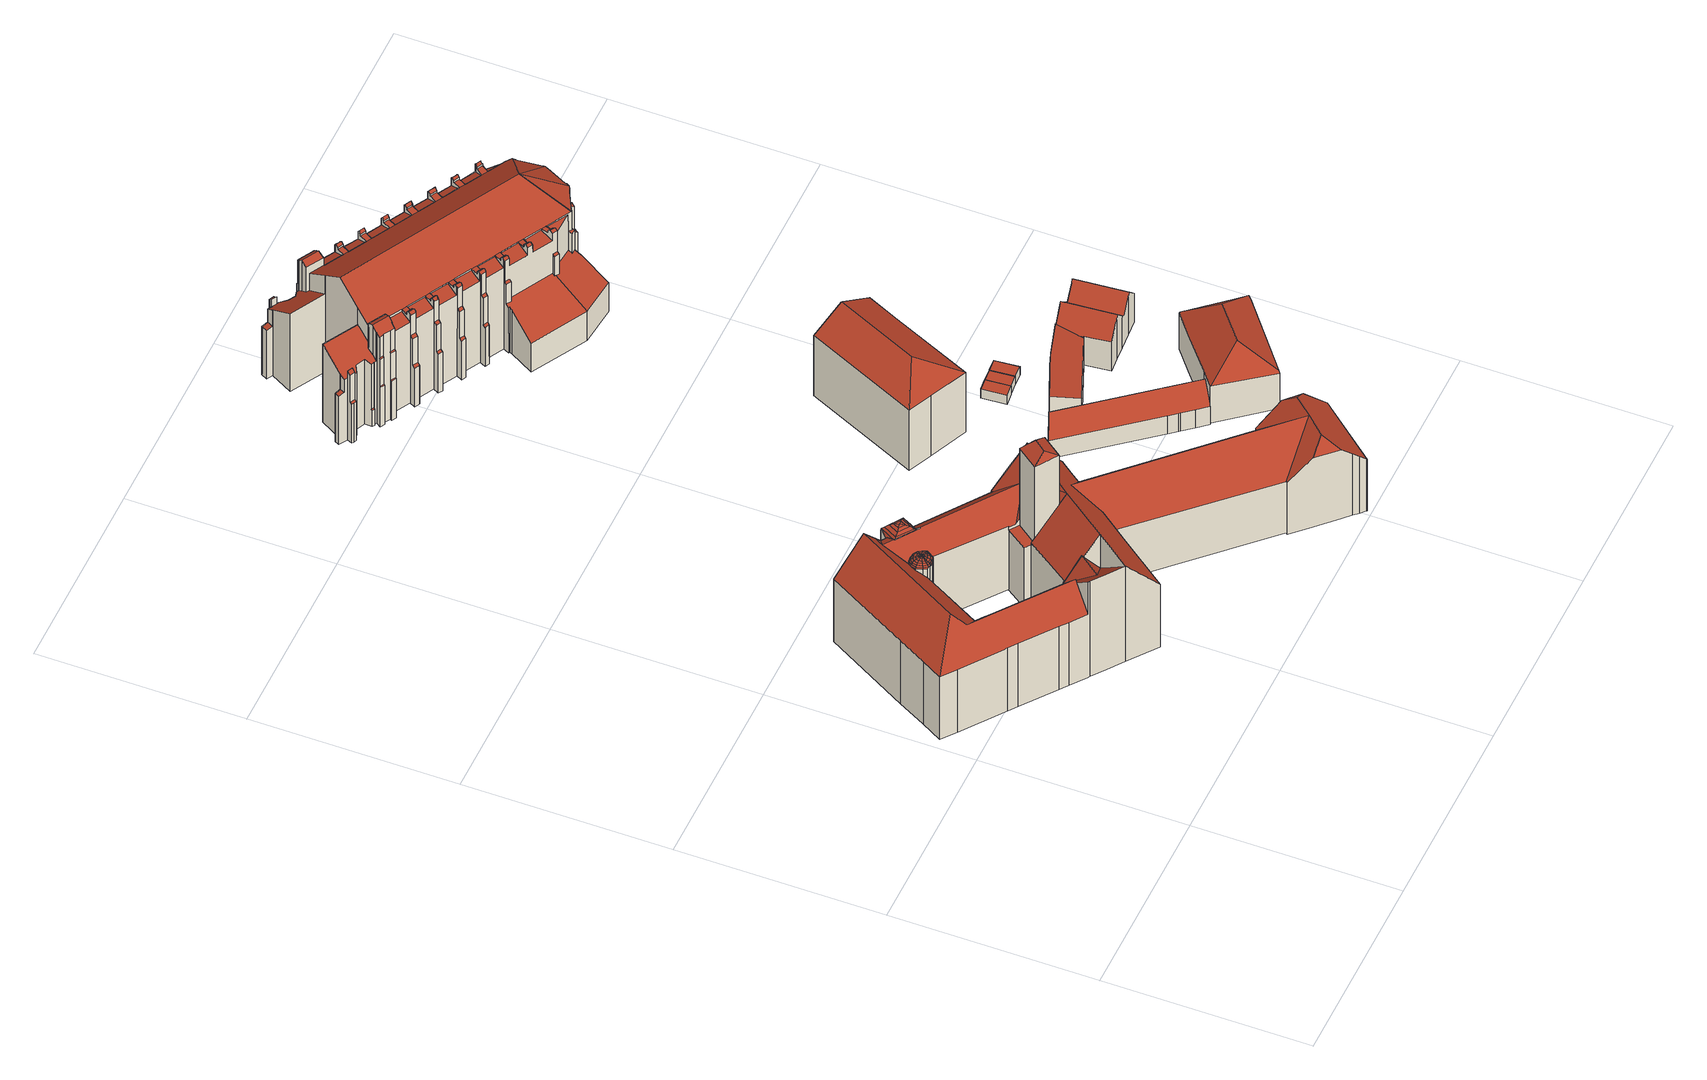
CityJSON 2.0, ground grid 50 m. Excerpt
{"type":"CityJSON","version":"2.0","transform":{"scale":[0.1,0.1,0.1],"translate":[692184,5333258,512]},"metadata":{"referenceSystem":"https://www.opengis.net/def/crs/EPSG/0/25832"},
"CityObjects":{
"building1":{"type":"Building","attributes":{"Gemeindeschluessel":"09162000","HoeheDach":"560.071","HoeheGrund":"514.750","Methode":"2000","NiedrigsteTraufeDesGebaeudes":"530.839","Geometrietyp2DReferenz":"3000","function":"31001_3017","roofType":"3100","measuredHeight":45.32,"storeysAboveGround":4},"geometry":[{"type":"MultiSurface","lod":"2","boundaries":[[[0,1,2,3]],[[4,5,6,7]],[[8,9,10]],[[11,12,13,14,15,16,17,18,19,20,21]],[[22,23,24,25,26,27]],[[28,29,22,30,31,32]],[[33,34,35,36]],[[37,38,39,40]],[[41,42,43,44]],[[45,46,47,1,0]],[[48,49,50,51,52,53,54]],[[22,55,56,57,23]],[[58,59,60,61]],[[62,63,64,65]],[[66,67,4]],[[68,69,70,71]],[[72,73,74,75]],[[76,77,78,79]],[[80,81,82,83,84,85,86,87,88]],[[89,90,91,92,93,94,47,46]],[[95,88,87,96,97,98]],[[99,100,101,67,66,42,41]],[[102,103,104,105]],[[106,107,108,109]],[[110,111,107,106]],[[112,113,9]],[[114,106,109,115]],[[116,117,118,119]],[[1,120,60,2]],[[121,122,79,78,123,28,32,124]],[[125,126,127,128]],[[129,130,131,132,133,134,135]],[[136,137,110,138]],[[139,140,130,129,141,142,143]],[[144,145,146,147,101,100]],[[148,149,150,151,152]],[[150,153,154,151]],[[155,156,157]],[[158,159,160,161]],[[34,155,35]],[[151,154,162,163]],[[164,165,166,167]],[[168,169,170]],[[44,43,171,172]],[[30,22,27,173,174]],[[175,53,52,176]],[[177,178,77,76]],[[179,180,126,125]],[[181,37,40,182]],[[183,184,185,186,187,188,189,190]],[[15,191,192,98,97,193,194,16]],[[123,78,77,178,195,196,197,55,22,29]],[[198,199,90,89,200,201]],[[202,203,31,30,174,180,179]],[[156,204,159,158]],[[13,12,205]],[[25,206,26]],[[36,35,207,208]],[[209,210,211,212]],[[101,147,146,213,214,215,70,6,5,4,67]],[[157,156,158,111]],[[216,217,33,153]],[[74,3,117,160]],[[213,146,218,219,220,214]],[[69,68,220,221,222,223,140,139,70]],[[224,225,226,168,170,227]],[[84,83,206,228]],[[153,33,36,154]],[[229,230,231,232,233,149,148,234]],[[235,236,237,238,239,94,93]],[[240,45,241,242]],[[243,54,53,175]],[[176,52,51,244]],[[221,245,246]],[[154,36,208,162]],[[107,161,116,108]],[[212,211,247,248]],[[249,250,251,252]],[[232,253,233]],[[254,11,21,255,256]],[[257,205,12,11,254]],[[258,63,62,259]],[[251,260,255,261]],[[262,263,264]],[[265,177,76,79,122,121,124,203,202,179,125,128,145,144,100,99,41,44,172,266,267,268,269,243,175,176,244,270,271,272,273,190,189,188,187,20,19,18,17,16,194,193,97,96,87,86,85,84,228,274,275,276,277,278,279],[235,93,92,91,90,199,198,280,281,282,283,284,285,226,225,224,286,231,230,229,234,287,288,289,290,291,209,212,248,292,293,143,142,141,294,295,236]],[[124,32,31,203]],[[3,2,118,117]],[[296,200,89,46,45,240]],[[297,298,72,299]],[[75,74,160,159]],[[300,263,262]],[[279,196,195,265]],[[301,302,113,112]],[[303,304,263,300]],[[244,51,50,270]],[[254,256,305,306]],[[307,308,37,181]],[[309,257,254,306,167]],[[310,311,257,309,167,166]],[[105,104,155]],[[216,312,102,217]],[[305,261,185,184,306]],[[313,7,6,247,211,210,314,315,316,317]],[[318,264,250,249]],[[319,204,155]],[[123,29,28]],[[259,62,65,320]],[[155,204,156]],[[208,207,136,138]],[[312,242,103,102]],[[284,283,282,281,321,322,323,324]],[[247,6,70,139,143,293,292,248]],[[133,132,325,326,327,134]],[[257,311,205]],[[308,152,38,37]],[[328,329,312,216]],[[298,241,73,72]],[[302,119,330,113]],[[155,137,136]],[[227,170,169,324,323,329,328]],[[137,157,111,110]],[[119,118,59,330]],[[299,72,75,319]],[[281,280,198,201,296,321]],[[172,171,331,266]],[[332,260,304,303]],[[111,158,161,107]],[[264,263,304,250]],[[141,129,135,294]],[[214,68,71,215]],[[214,220,68]],[[333,334,165,164,183,190,273,272,271,270,50]],[[258,259,320]],[[128,127,218,146,145]],[[166,165,334,8]],[[300,262,318]],[[329,240,242,312]],[[217,335,34,33]],[[21,20,187,186]],[[256,332,252,305]],[[24,23,57,276,275,274]],[[61,60,120,336]],[[173,180,174]],[[138,110,106,114]],[[109,108,302,301]],[[334,333,8]],[[163,162,114,115]],[[241,45,0,73]],[[337,338,191,15,14,13,205,311]],[[217,102,105,335]],[[339,330,59,58]],[[127,126,180,173,27,26,206,83,82,340,221,220,219,218]],[[38,163,115,39]],[[317,316,307,181,182,112,9,8,333,50,49,48]],[[231,286,224,227,253,232]],[[197,56,55]],[[328,216,153,150]],[[56,197,196,279,278,277,276,57]],[[332,303,249,252]],[[245,63,258,246]],[[182,40,112]],[[2,60,59,118]],[[71,70,215]],[[201,200,296]],[[64,63,245,341,325,65]],[[287,234,148,152,308,307,288]],[[269,342,54,243]],[[290,289,288,307,316,315]],[[130,140,223,131]],[[252,251,261,305]],[[242,241,298,103]],[[314,210,209,291,290,315]],[[250,304,260,251]],[[299,319,155]],[[39,301,112,40]],[[115,109,301,39]],[[221,246,222]],[[207,155,136]],[[135,134,327,237,236,295,294]],[[339,58,61,336,239,238,237,327,326,338,337,311,310,166,8,10]],[[103,298,297,104]],[[321,296,322]],[[233,253,227,328,150,149]],[[222,246,258,320,223]],[[303,300,318,249]],[[104,297,155]],[[152,151,163,38]],[[108,116,119,302]],[[256,255,260,332]],[[47,94,120,1]],[[131,223,320,65,325,132]],[[73,0,3,74]],[[261,255,21,186,185]],[[262,264,318]],[[325,341,245,221,340,82,81,80,88,95,98,192,191,338,326]],[[161,160,117,116]],[[268,267,266,331,343,344,342,269]],[[265,195,178,177]],[[342,344,343,331,171,43,42,66,4,7,313,317,48,54]],[[35,155,207]],[[162,208,138,114]],[[10,9,113,330,339]],[[226,285,284,324,169,168]],[[25,24,274,228,206]],[[336,120,94,239]],[[335,155,34]],[[155,157,137]],[[297,299,155]],[[323,322,296,240,329]],[[306,184,183,164,167]],[[319,75,159,204]],[[335,105,155]]],"semantics":{"surfaces":[{"type":"RoofSurface"},{"type":"WallSurface"},{"type":"GroundSurface"}],"values":[0,1,1,1,0,0,0,0,1,0,0,0,1,0,1,1,0,1,1,1,1,1,0,0,0,1,0,0,0,1,1,0,0,1,1,0,0,0,0,0,0,1,0,1,0,1,1,1,1,1,1,0,1,1,0,1,1,0,1,0,0,0,0,1,0,1,1,0,1,1,0,1,1,0,0,0,1,0,0,0,0,0,0,0,2,1,0,0,0,0,0,1,0,0,1,0,1,0,1,0,0,0,0,0,0,0,0,0,0,0,1,1,1,1,0,0,0,0,0,0,0,0,0,1,1,0,0,0,1,0,1,1,0,1,0,0,0,0,1,0,1,1,1,0,0,0,0,0,0,0,1,0,0,0,1,0,0,1,0,1,1,0,0,0,1,1,1,1,1,0,0,1,0,0,0,0,1,0,1,0,0,0,0,1,0,0,0,0,0,0,1,0,0,0,0,0,1,1,0,0,0,1,1,1,1,0,0,0,0,0,0,0]}}]},
"building2":{"type":"Building","attributes":{"Gemeindeschluessel":"09162000","HoeheDach":"524.846","HoeheGrund":"514.430","Methode":"2000","NiedrigsteTraufeDesGebaeudes":"520.074","Geometrietyp2DReferenz":"3000","function":"31001_3071","roofType":"3100","measuredHeight":10.42},"geometry":[{"type":"MultiSurface","lod":"2","boundaries":[[[345,346,347,348]],[[349,350,351,352]],[[353,354,355,356]],[[357,358,346,345]],[[359,360,361,362,363,364]],[[362,361,350,349]],[[365,366,359,364]],[[367,357,345,348,368,365,364,363,362,349,352,353,356,369,370]],[[366,371,347,346,358,372,360,359]],[[348,347,371,368]],[[357,367,370,373,372,358]],[[368,371,366,365]],[[369,374,373,370]],[[372,373,374,355,354,351,350,361,360]],[[356,355,374,369]],[[352,351,354,353]]],"semantics":{"surfaces":[{"type":"WallSurface"},{"type":"GroundSurface"},{"type":"RoofSurface"}],"values":[0,0,0,0,0,0,0,1,2,0,0,0,0,2,0,0]}}]},
"building3":{"type":"Building","attributes":{"Gemeindeschluessel":"09162000","HoeheDach":"535.840","HoeheGrund":"512.449","Methode":"1000","NiedrigsteTraufeDesGebaeudes":"531.175","Geometrietyp2DReferenz":"3000","function":"31001_9998","roofType":"3200","measuredHeight":23.39,"storeysAboveGround":4},"geometry":[{"type":"MultiSurface","lod":"2","boundaries":[[[375,376,377,378]],[[379,380,381,382]],[[383,384,380,379]],[[385,386,381,380,384]],[[386,387,388,389,382,381]],[[390,391,385,384]],[[392,390,384,383]],[[391,393,377,376,387,386,385]],[[394,391,390,392]],[[395,394,392,383,379,382,389,388,375,378]],[[388,387,376,375]],[[394,395,378,377,393,391]]],"semantics":{"surfaces":[{"type":"WallSurface"},{"type":"RoofSurface"},{"type":"GroundSurface"}],"values":[0,0,0,1,0,1,0,1,0,2,0,0]}}]},
"building4":{"type":"Building","attributes":{"Gemeindeschluessel":"09162000","HoeheDach":"516.557","HoeheGrund":"513.750","Methode":"1000","NiedrigsteTraufeDesGebaeudes":"516.557","Geometrietyp2DReferenz":"3000","function":"31001_2000","roofType":"1000","measuredHeight":2.81},"geometry":[{"type":"MultiSurface","lod":"2","boundaries":[[[396,397,398,399]],[[400,401,397,396]],[[402,403,401,400]],[[399,402,400,396]],[[399,398,403,402]],[[397,401,403,398]]],"semantics":{"surfaces":[{"type":"WallSurface"},{"type":"GroundSurface"},{"type":"RoofSurface"}],"values":[0,0,0,1,0,2]}}]},
"building5":{"type":"Building","attributes":{"name":"Mariahilf","Gemeindeschluessel":"09162000","HoeheDach":"548.150","HoeheGrund":"513.950","Methode":"1000","NiedrigsteTraufeDesGebaeudes":"518.988","Geometrietyp2DReferenz":"3000","function":"31001_3041","roofType":"3100","measuredHeight":34.2,"storeysAboveGround":2},"geometry":[{"type":"MultiSurface","lod":"2","boundaries":[[[404,405,406,407]],[[408,409,410,411,412,413,414]],[[415,416,417,418,419,420,421,422]],[[423,424,425,426]],[[427,428,429,430,431,432,433,434]],[[435,436,437,438]],[[439,440,441,442]],[[419,418,443,444]],[[445,446,447,448]],[[449,450,451,452]],[[453,454,455,456]],[[457,458,459,460,461,462,463,464]],[[465,466,467,468,469,470,471]],[[472,473,474,475,476,477,478]],[[479,480,481,482,483,484]],[[485,486,487,488]],[[489,490,491,492]],[[493,494,467,466]],[[495,496,497,498]],[[499,500,501,502,503,504,505,506]],[[507,508,476,475]],[[410,509,510,411]],[[511,512,431,430]],[[513,490,514,515,516,517,518,519,520,521,522,523,524,525,526,527,467,494,528,529,530,531,532,533]],[[534,535,536,537]],[[538,539,540,541,542,543]],[[544,545,546,547]],[[535,548,549,536]],[[546,545,550,551,552,553,554]],[[555,556,557,558]],[[559,560,561,562]],[[563,564,565,566,567]],[[568,569,459,458]],[[570,571,572,573]],[[574,575,481,480]],[[405,576,577,406]],[[578,579,580,581]],[[582,583,584,585]],[[586,587,588,589,590,591,471,470]],[[559,592,532,593,560]],[[594,580,579,595]],[[460,459,569,596]],[[597,598,599,600]],[[601,602,426,425,603,604,605]],[[604,603,606,607]],[[608,609,610,611]],[[540,612,613,614,615,616,541]],[[617,618,619,620]],[[621,622,591,590,595,579,578,623]],[[624,625,626,627]],[[548,535,534,628,629,554,630,631]],[[632,633,634,635,636,637,638]],[[477,476,508,639]],[[640,641,642,643]],[[644,527,526,645]],[[628,534,537,646]],[[647,648,649,650,651,652,653]],[[615,654,655,616]],[[656,614,613,657]],[[658,510,509,659]],[[660,661,662,663]],[[664,563,567,665]],[[666,667,668,669,670,452,451,671]],[[672,566,673,674,675]],[[676,677,678,679,680]],[[681,682,683,684]],[[685,686,670,669]],[[687,586,470,469]],[[688,689,690,691,646,537,536,549]],[[475,474,692,507]],[[499,506,693,694]],[[574,562,561,695,696,575]],[[697,698,699,700]],[[593,701,702,703,704,705,706,707,708,709,710,484,483,695,561,560]],[[495,711,712,713,714,571,570,496]],[[715,693,506,505]],[[716,717,433,432]],[[718,719,522,720,721,722,723]],[[724,725,726,727,728,729]],[[555,730,731,732,733,734,556]],[[735,736,737,738,739,740]],[[741,729,728,742,743,744,745]],[[746,747,748,749]],[[750,751,752,753]],[[744,529,528,745]],[[754,755,520,756,757,758,759]],[[760,761,422,421]],[[585,584,657,762]],[[763,764,765,766,767,768]],[[769,770,771,772,773,774,753,752]],[[775,642,641,776]],[[637,636,552,551]],[[777,778,779,780]],[[781,762,657,613,612]],[[782,707,706,783]],[[442,784,785,786,787,788,789,790,699,791,439]],[[792,793,794,795,564,563,664,796]],[[797,662,446,445]],[[798,799,800,801]],[[802,803,434,804,805,806,807]],[[631,630,689,688]],[[808,809,671,451,450,810,811]],[[797,812,813,663,662]],[[709,676,680,710]],[[814,691,690,634,633,815,816,817]],[[783,706,705,818]],[[819,820,821,624,627,822,823]],[[776,824,825,775]],[[826,827,799,798]],[[828,829,830,831,832,833]],[[834,414,413,835,836,611,610,837]],[[711,838,822,653,652,839,712]],[[840,841,842,643,642,775,825]],[[843,640,643,842,844]],[[845,846,847,848,849,517]],[[850,514,490,489]],[[799,827,851,543,542,655,513]],[[840,852,853,841]],[[674,854,855,607,606,424,423,856,857,858,675]],[[859,789,788,860]],[[861,862,863,864]],[[865,427,434,803,866,821,820]],[[867,868,869,870]],[[871,872,873,874,875,876,521]],[[877,749,748,878,879,880,881,882]],[[792,796,883,884]],[[598,885,886,599]],[[596,887,461,460]],[[849,848,888,889]],[[732,731,890,891]],[[892,893,862,861,894,895,896,897]],[[513,898,899]],[[848,847,900,901,902,888]],[[903,904,905,906]],[[815,907,908,909,910,911,816]],[[912,913,914,915,916,917]],[[918,919,920,921]],[[581,922,623,578]],[[489,492,905,904,850]],[[802,807,923,924]],[[647,653,822,627,626,925,926]],[[927,928,929,930]],[[931,684,683,932,933]],[[934,927,930,935]],[[802,924,866,803]],[[769,752,751,936]],[[937,882,881,938,939,940]],[[767,766,932,683]],[[500,892,897,941,942,943,944,501]],[[527,945,468,467]],[[946,947,702,701,531,530]],[[519,948,756,520]],[[523,949,950,524]],[[784,868,867,785]],[[753,774,951,750]],[[674,673,854]],[[952,953,954,713,712,839,955,956,957,738,737,958]],[[959,942,941,960,961,948,519]],[[898,513,533,962,915,914,963,926,923,807,908,638,550,964,965,825,824,692,474,605,855]],[[456,679,678,453]],[[669,668,966,685]],[[967,968,969,970]],[[912,957,956,913]],[[971,814,817,717,716,512,511,972]],[[840,825,965,852]],[[878,748,747,973]],[[974,863,862,893]],[[741,745,528,975,976,811]],[[977,957,912,917]],[[512,716,432,431]],[[597,735,740,978,885,598]],[[871,521,520,755]],[[607,855,605,604]],[[858,791,699,698,883,796,664,665,672,675]],[[845,517,516,979]],[[503,502,980,981]],[[971,972,429,428]],[[665,567,566,672]],[[650,956,955,651]],[[743,530,529,744]],[[925,626,625,982]],[[983,727,726,890,731,984,772,771,985,986]],[[987,988,436,435]],[[989,990,900,847,846,979,516,515]],[[505,504,991,715]],[[992,993,994,995,996,997,525]],[[601,605,474,473]],[[998,999,454,453,678,677]],[[1000,1001,794,793]],[[538,543,851,1002]],[[1003,865,820,819,968,967,618,617]],[[659,965,964,658]],[[601,473,472,602]],[[1004,1005,787,786,870,869,844,842]],[[415,422,761,1006]],[[644,1007,587,586,687,945,527]],[[864,1008,894,861]],[[899,795,794,1001,800,799,513]],[[622,666,671,809,1009,465,471,591]],[[1010,455,454,999]],[[773,772,984,1011]],[[909,908,807,806]],[[928,1012,1013,929]],[[1014,408,414,834]],[[616,655,542,541]],[[995,994,1015,443,418,417,1016,1017]],[[1000,1018,1019,1020,1021,801,800,1001]],[[1022,1023,896,895]],[[1024,438,437,407,406,577,1025]],[[829,1002,851,827,826,830]],[[1026,1027,882,937,1028,949,523]],[[906,487,486,903]],[[571,714,1029,572]],[[741,811,810,729]],[[997,996,1030,1031]],[[465,1009,493,466]],[[517,849,889,518]],[[1032,954,953,1033]],[[1034,1006,761,760,1035,444,443,1015]],[[777,488,487,906,905,492,491,778]],[[1036,993,992,1037]],[[649,914,913,956,650]],[[1021,831,830,826,798,801]],[[436,988,404,407,437]],[[982,923,926,925]],[[911,910,805,804]],[[884,883,698,697]],[[1038,1039,976,975]],[[1040,609,608,1041,1042,409,408,1014]],[[828,833,1019,1018]],[[1043,457,464,873,872,754,759,1044]],[[1003,617,620,1045]],[[618,967,970,619]],[[568,1046,1047,1048,1049,887,596,569]],[[544,964,550,545]],[[853,852,965,659,509,410,409]],[[1040,1014,834,837]],[[725,558,557,1050,1051,891,890,726]],[[1019,833,832,1020]],[[968,819,823,969]],[[700,699,790,1052]],[[648,963,914,649]],[[945,687,469,468]],[[1052,790,789,859]],[[948,961,757,756]],[[595,590,589,594]],[[630,554,553,635,634,690,689]],[[901,980,502,501,944,902]],[[493,1009,809,808,1039,1038,494]],[[609,1040,837,610]],[[696,482,481,575]],[[1053,1033,953,952,1012,928,927,934]],[[916,915,962,447]],[[1049,1048,463,462]],[[553,552,636,635]],[[838,1045,620,619,970,969,823,822]],[[544,547,412,411,510,658,964]],[[1054,1024,1025,661,660,1055]],[[973,1056,879,878]],[[421,420,1035,760]],[[960,941,897,896,1023,1044,759,758]],[[736,1057,935,930,929,1013,958,737]],[[1054,1055,813,812]],[[703,986,985,704]],[[525,997,1031,526]],[[781,539,538,1002,829,828,1018,1000,793,792,884,697,700,1052,859,860,1005,1004,1042,1041,836,835,629,628,646,691,814,971,428,427,865,1003,1045,838,711,495,498,1032,1033,1053,1057,736,735,597,600,1058,764,763,681,684,931,987,435,438,1024,1054,812,797,445,448,592,559,562,574,480,479,1010,999,998,1059,782,783,818,770,769,936,1060,730,555,558,725,724,1061,667,666,622,621,1062,1063,416,415,1006,1034,1064,746,749,877,1046,568,458,457,1043,974,893,892,500,499,694,990,989,485,488,777,780,1065,582,585,762]],[[832,831,1021,1020]],[[496,570,573,497]],[[714,713,954,1029]],[[593,532,531,701]],[[1066,1007,644,645]],[[442,441,856,423,426,602,472,478,1067,921,920,843,844,869,868,784]],[[742,983,946,530,743]],[[1041,608,611,836]],[[1058,600,599,886,1068,1069]],[[485,989,515,514,850,904,903,486]],[[860,788,787,1005]],[[478,477,639,1067]],[[1028,937,940,1070]],[[974,1043,1044,1023,1022,1008,864,863]],[[1036,1037,524,950,1070,940,939]],[[1059,998,677,676,709,708]],[[1011,951,774,773]],[[885,978,1068,886]],[[1050,557,556,734]],[[806,805,910,909]],[[875,874,722,721]],[[987,931,933,576,405,404,988]],[[452,670,686,449]],[[651,955,839,652]],[[959,519,518,1071]],[[891,1051,733,732]],[[632,907,815,633]],[[655,654,779,778,491,490,513]],[[1025,933,932,766,765,1069,1068,978,740,739,977,917,916,447,446,662,661]],[[785,867,870,786]],[[1065,780,779,654,615,614,656,1072]],[[981,991,504,503]],[[1064,1034,1015,994,993,1036,939]],[[1012,952,958,1013]],[[1066,645,526,1031,1030,1017,1016]],[[876,875,721,720]],[[696,695,483,482]],[[768,767,683,682]],[[918,692,824,919]],[[992,525,524,1037]],[[694,693,715,991,981,980,901,900,990]],[[1026,523,522,719]],[[734,733,1051,1050]],[[606,603,425,424]],[[770,818,705,704,985,771]],[[874,873,464,463,1048,1047,723,722]],[[584,583,1072,656,657]],[[746,1064,939,938,1073,1056,973,747]],[[1065,1072,583,582]],[[895,894,1008,1022]],[[548,631,688,549]],[[918,921,1067,639,508,507,692]],[[494,1038,975,528]],[[1073,938,881,880]],[[996,995,1017,1030]],[[1053,934,935,1057]],[[632,638,908,907]],[[920,919,824,776,641,640,843]],[[781,612,540,539]],[[702,947,986,703]],[[943,942,959,1071]],[[880,879,1056,1073]],[[943,1071,518,889,888,902,944]],[[845,979,846]],[[521,876,720,522]],[[1060,1011,984,731,730]],[[857,440,439,791,858]],[[1025,577,576,933]],[[592,448,447,962,533,532]],[[1061,966,668,667]],[[946,983,986,947]],[[629,835,413,412,547,546,554]],[[1010,479,484,710,680,679,456,455]],[[416,1063,588,587,1007,1066,1016,417]],[[717,817,816,911,804,434,433]],[[564,795,899,565]],[[1039,808,811,976]],[[898,855,854,673,566,565,899]],[[866,924,923,982,625,624,821]],[[462,461,887,1049]],[[1032,498,497,573,572,1029,954]],[[647,926,963,648]],[[1063,1062,922,581,580,594,589,588]],[[1058,1069,765,764]],[[754,872,871,755]],[[1059,708,707,782]],[[857,856,441,440]],[[728,727,983,742]],[[972,511,430,429]],[[551,550,638,637]],[[739,738,957,977]],[[718,1027,1026,719]],[[763,768,682,681]],[[1061,724,729,810,450,449,686,685,966]],[[660,663,813,1055]],[[1042,1004,842,841,853,409]],[[444,1035,420,419]],[[949,1028,1070,950]],[[961,960,758,757]],[[1046,877,882,1027,718,723,1047]],[[621,623,922,1062]],[[1060,936,751,750,951,1011]]],"semantics":{"surfaces":[{"type":"WallSurface"},{"type":"RoofSurface"},{"type":"GroundSurface"}],"values":[0,1,0,1,0,0,0,0,0,0,1,0,0,0,0,0,0,0,0,0,0,1,0,1,1,0,1,0,0,0,0,1,0,0,0,1,0,0,1,0,1,1,0,0,0,1,1,1,0,1,0,0,1,1,0,0,1,0,0,0,0,0,0,0,1,0,0,1,0,1,0,0,0,1,0,1,0,0,0,0,0,1,0,1,0,0,1,0,0,0,0,0,0,0,0,1,0,0,0,0,0,1,0,0,0,0,1,1,0,0,0,0,0,1,0,0,1,1,0,0,1,0,1,0,0,0,1,0,0,0,0,0,1,0,0,0,1,1,1,0,0,0,0,1,1,0,1,0,0,1,0,1,1,0,0,1,1,0,1,0,1,1,1,0,0,1,0,0,0,1,0,0,1,1,0,0,0,0,0,0,0,1,0,0,0,0,0,0,0,0,0,1,1,0,0,0,0,1,0,0,0,1,1,0,0,1,0,0,0,0,0,1,1,0,0,1,1,0,0,0,1,0,1,1,1,1,0,0,0,0,0,0,0,0,0,0,1,0,1,0,0,0,0,0,0,0,1,1,0,0,1,0,0,0,1,0,0,0,0,0,1,0,0,0,1,2,0,1,0,0,1,0,0,0,0,0,0,1,1,0,0,0,1,0,1,0,1,0,1,0,0,1,1,1,1,0,0,1,0,0,0,0,0,1,0,0,0,0,0,1,0,1,1,0,0,1,1,0,1,0,1,0,0,0,0,0,1,1,0,1,1,0,0,0,0,0,1,0,0,0,1,0,1,0,0,1,0,0,0,0,1,0,1,0,1,1,0,1,0,0,1,0,1,0,1,0,0,0]}}]},
"building6":{"type":"Building","attributes":{"Gemeindeschluessel":"09162000","HoeheDach":"516.550","HoeheGrund":"513.980","Methode":"1000","NiedrigsteTraufeDesGebaeudes":"516.550","Geometrietyp2DReferenz":"3000","function":"31001_2000","roofType":"1000","measuredHeight":2.57},"geometry":[{"type":"MultiSurface","lod":"2","boundaries":[[[1074,1075,1076,1077]],[[1078,1079,1080,1081]],[[1079,1076,1075,1080]],[[1081,1080,1075,1074]],[[1077,1076,1079,1078]],[[1081,1074,1077,1078]]],"semantics":{"surfaces":[{"type":"WallSurface"},{"type":"RoofSurface"},{"type":"GroundSurface"}],"values":[0,0,1,0,0,2]}}]},
"building7":{"type":"Building","attributes":{"Gemeindeschluessel":"09162000","HoeheDach":"516.564","HoeheGrund":"513.940","Methode":"1000","NiedrigsteTraufeDesGebaeudes":"516.564","Geometrietyp2DReferenz":"3000","function":"31001_2000","roofType":"1000","measuredHeight":2.62},"geometry":[{"type":"MultiSurface","lod":"2","boundaries":[[[1082,1083,1084,1085]],[[1086,1087,1083,1082]],[[1082,1085,1088,1086]],[[1085,1084,1089,1088]],[[1087,1089,1084,1083]],[[1088,1089,1087,1086]]],"semantics":{"surfaces":[{"type":"WallSurface"},{"type":"GroundSurface"},{"type":"RoofSurface"}],"values":[0,0,1,0,2,0]}}]},
"building8":{"type":"Building","attributes":{"Gemeindeschluessel":"09162000","HoeheDach":"527.450","HoeheGrund":"514.100","Methode":"2000","NiedrigsteTraufeDesGebaeudes":"522.539","Geometrietyp2DReferenz":"3000","function":"31001_3071","roofType":"2100","measuredHeight":13.35,"storeysAboveGround":2},"geometry":[{"type":"MultiSurface","lod":"2","boundaries":[[[1090,1091,1092,1093,1094,1095,1096,1097,1098,1099]],[[1100,1101,1102,1103,1104,1105,1090,1106]],[[1107,1108,1109,1110,1111,1112]],[[1113,1114,1092,1091,1105,1104]],[[1105,1091,1090]],[[1115,1093,1092,1114]],[[1116,1117,1118,1119]],[[1095,1120,1107,1112,1121,1096]],[[1122,1123,1108,1107,1120]],[[1119,1118,1124,1125]],[[1126,1103,1102,1127]],[[1117,1128,1110,1109,1124,1118]],[[1117,1116,1129,1128]],[[1100,1130,1131,1101]],[[1129,1132,1111,1110,1128]],[[1103,1126,1113,1104]],[[1132,1133,1121,1112,1111]],[[1133,1134,1097,1096,1121]],[[1123,1122,1135,1115,1114,1113,1126,1127,1131,1130,1136,1134,1133,1132,1129,1116,1119,1125]],[[1136,1130,1100,1106,1099,1098]],[[1135,1094,1093,1115]],[[1099,1106,1090]],[[1136,1098,1097,1134]],[[1127,1102,1101,1131]],[[1123,1125,1124,1109,1108]],[[1135,1122,1120,1095,1094]]],"semantics":{"surfaces":[{"type":"RoofSurface"},{"type":"WallSurface"},{"type":"GroundSurface"}],"values":[0,0,0,1,1,1,1,0,1,1,1,0,1,1,1,1,1,1,2,1,1,1,1,1,1,1]}}]},
"building9":{"type":"Building","attributes":{"name":"Polizeiinspektion 21 München - Au","Gemeindeschluessel":"09162000","HoeheDach":"532.420","HoeheGrund":"514.930","Methode":"2000","NiedrigsteTraufeDesGebaeudes":"526.011","Geometrietyp2DReferenz":"3000","function":"31001_3071","roofType":"3200","measuredHeight":17.49,"storeysAboveGround":3},"geometry":[{"type":"MultiSurface","lod":"2","boundaries":[[[1137,1138,1139,1140,1141,1142]],[[1143,1144,1145,1146]],[[1147,1148,1149,1150,1151,1152,1140,1139]],[[1153,1154,1155,1156,1157,1158]],[[1158,1157,1159,1148,1147,1139,1138,1137,1160]],[[1161,1162,1163,1146,1145,1156,1155,1154]],[[1156,1145,1144,1164,1159,1157]],[[1159,1164,1149,1148]],[[1165,1160,1137,1142]],[[1166,1167,1161,1154,1153,1158,1160,1165]],[[1146,1163,1162,1161,1167,1166,1165,1142,1141,1140,1152,1151,1150,1143]],[[1164,1144,1143,1150,1149]]],"semantics":{"surfaces":[{"type":"WallSurface"},{"type":"RoofSurface"},{"type":"GroundSurface"}],"values":[0,0,0,1,1,0,1,1,0,0,2,0]}}]}
},
"vertices":[
[305,756,261],[307,756,257],[301,767,257],[299,765,261],[329,404,281],[333,408,276],[365,452,224],[333,408,287],[272,836,279],[268,772,249],[268,772,224],[376,827,258],[377,826,249],[377,826,227],[551,697,231],[552,696,231],[552,696,28],[551,697,28],[377,826,28],[376,827,28],[375,828,28],[375,828,263],[988,138,275],[980,258,189],[979,257,190],[676,564,189],[657,538,224],[598,531,275],[902,92,244],[947,92,275],[862,139,188],[863,138,190],[860,135,189],[279,736,266],[281,742,268],[280,742,268],[276,737,266],[261,737,253],[262,737,257],[258,751,257],[257,752,253],[262,395,28],[262,395,225],[244,409,226],[244,409,28],[308,746,261],[310,746,258],[310,749,257],[108,608,315],[219,807,315],[256,873,315],[185,913,225],[71,708,225],[34,640,225],[6,589,225],[1028,182,275],[1028,219,251],[983,261,189],[294,772,240],[294,772,253],[302,767,253],[302,767,240],[512,578,481],[547,572,458],[528,586,459],[496,609,458],[301,366,226],[301,366,327],[406,421,281],[403,424,276],[366,452,224],[403,424,287],[296,753,266],[301,754,264],[297,762,264],[293,758,266],[978,16,28],[978,16,206],[967,27,221],[967,27,28],[629,648,328],[629,647,328],[629,647,329],[699,595,224],[699,595,28],[629,647,28],[629,648,28],[628,648,28],[628,648,327],[309,744,257],[309,744,28],[310,746,28],[310,749,28],[310,750,28],[310,750,253],[594,674,279],[594,674,28],[557,701,28],[557,701,227],[301,366,28],[304,363,28],[304,363,327],[292,738,266],[295,742,266],[290,745,268],[288,743,268],[267,760,264],[273,765,264],[270,769,261],[263,762,261],[272,756,266],[276,760,266],[260,764,252],[268,772,253],[265,751,264],[261,751,261],[280,771,261],[293,769,261],[294,772,257],[280,774,257],[308,757,253],[902,92,28],[949,45,28],[949,45,244],[860,135,28],[538,382,28],[538,382,225],[445,257,224],[445,257,28],[451,563,216],[450,562,216],[457,557,216],[496,609,216],[488,614,216],[474,625,216],[438,574,216],[277,749,268],[278,752,268],[271,750,266],[371,453,228],[450,562,225],[451,563,28],[450,562,28],[371,453,28],[338,338,28],[375,310,28],[375,310,327],[338,338,327],[273,724,257],[274,724,257],[275,726,261],[270,729,261],[269,726,257],[277,730,264],[273,732,264],[284,748,269],[283,755,268],[280,755,268],[282,761,266],[289,760,266],[291,765,264],[281,767,264],[268,740,264],[264,738,261],[310,841,249],[310,841,263],[297,818,279],[297,818,249],[292,725,256],[294,726,257],[290,725,257],[163,471,226],[163,471,28],[596,457,224],[576,431,191],[34,640,28],[71,708,28],[990,5,28],[990,5,191],[576,431,28],[576,431,224],[261,737,237],[257,752,248],[311,841,253],[313,845,258],[326,862,266],[327,863,259],[327,863,28],[326,862,28],[313,845,28],[311,841,28],[555,699,226],[556,701,227],[556,701,28],[555,699,28],[991,3,189],[1106,145,197],[1065,184,250],[306,738,28],[308,741,28],[308,741,257],[306,738,255],[862,139,28],[863,138,28],[287,755,268],[366,807,249],[676,564,224],[278,745,268],[272,742,266],[202,572,28],[202,572,227],[223,556,227],[223,556,28],[413,360,267],[440,396,224],[363,371,287],[286,730,264],[285,735,266],[375,310,329],[413,360,329],[440,396,329],[525,509,329],[508,521,305],[457,557,235],[286,724,28],[290,725,28],[292,725,28],[286,724,257],[676,564,28],[274,724,28],[276,724,28],[280,723,28],[280,723,255],[276,724,257],[273,724,28],[313,748,28],[475,626,28],[475,626,226],[313,748,231],[310,750,231],[303,737,261],[304,747,264],[299,739,264],[6,589,28],[185,913,28],[547,572,306],[508,521,306],[363,451,226],[363,451,28],[318,821,280],[331,845,280],[328,854,274],[309,820,274],[284,724,257],[351,781,258],[373,828,267],[350,785,267],[351,780,249],[508,521,459],[489,548,481],[367,827,274],[326,861,267],[338,823,285],[348,825,284],[334,835,284],[991,3,28],[141,487,28],[138,489,28],[136,490,28],[40,562,28],[256,873,28],[284,857,28],[295,850,28],[310,841,28],[979,257,28],[980,258,28],[983,261,28],[1028,219,28],[1065,184,28],[1106,145,28],[305,736,28],[303,733,28],[302,732,28],[298,729,28],[298,728,28],[294,726,28],[284,724,28],[269,726,28],[267,727,28],[188,584,28],[187,583,28],[189,582,28],[365,452,28],[366,452,28],[438,574,28],[474,625,28],[305,736,257],[291,748,268],[298,747,266],[290,751,268],[341,812,284],[261,764,257],[268,772,257],[345,801,280],[358,826,280],[303,819,267],[299,818,258],[267,727,225],[267,727,253],[336,790,249],[336,790,279],[351,780,279],[295,734,264],[164,536,287],[189,582,227],[187,583,227],[188,584,225],[117,572,287],[327,822,284],[289,753,268],[457,557,459],[303,733,256],[302,732,257],[298,729,258],[298,728,258],[496,609,235],[488,614,224],[474,625,224],[286,726,261],[297,730,261],[280,775,253],[141,487,226],[347,792,274],[284,857,279],[295,850,264],[285,742,268],[308,757,235],[521,658,279],[561,629,279],[280,775,233],[564,560,329],[528,586,279],[40,562,224],[138,489,226],[136,490,225],
[1077,442,24],[1077,442,81],[1056,468,81],[1056,468,24],[991,672,24],[991,672,82],[1097,542,82],[1097,542,24],[1076,524,24],[1076,524,115],[1096,498,115],[1096,498,24],[1099,416,24],[1099,416,81],[869,699,81],[907,714,128],[946,729,81],[946,729,24],[907,714,24],[869,699,24],[1037,491,24],[1037,491,81],[1129,441,24],[1054,471,24],[1117,473,24],[1137,448,24],[1054,471,81],[1129,441,128],[1137,448,116],[1117,473,115],
[1006,1183,4],[1006,1183,197],[1014,1179,192],[1014,1179,4],[863,1247,4],[863,1247,192],[938,1214,238],[938,1214,4],[738,970,4],[738,970,192],[848,1012,238],[939,1213,238],[942,1212,236],[942,1212,4],[939,1213,4],[796,944,192],[890,902,192],[796,944,4],[978,1099,192],[890,902,4],[978,1099,4],
[989,846,18],[989,846,46],[984,906,46],[984,906,18],[1019,849,18],[1019,849,46],[1014,909,18],[1014,909,46],
[343,2103,146],[343,2103,230],[332,2109,230],[332,2109,146],[670,1934,297],[672,1935,299],[674,1939,302],[661,1946,302],[659,1943,299],[659,1942,299],[658,1940,297],[740,2217,20],[732,2204,20],[732,2204,296],[732,2205,294],[732,2205,233],[736,2211,228],[736,2211,146],[740,2217,141],[843,1839,297],[845,1845,302],[834,1852,302],[832,1845,297],[547,2004,20],[540,1990,20],[540,1990,142],[543,1995,146],[543,1995,228],[546,2002,233],[546,2002,297],[547,2004,299],[334,2102,20],[334,2102,142],[330,2105,142],[330,2105,20],[830,1840,168],[830,1840,228],[832,1845,233],[832,1845,172],[744,2199,294],[744,2199,233],[364,2187,20],[364,2187,265],[448,2140,264],[448,2140,20],[619,2267,233],[619,2267,294],[632,2260,294],[632,2260,233],[483,2352,146],[485,2356,142],[475,2362,142],[472,2358,146],[857,2134,20],[865,2148,20],[865,2148,141],[862,2143,146],[862,2143,228],[858,2136,233],[858,2136,294],[857,2134,297],[674,2235,274],[660,2210,285],[660,2210,289],[670,2228,289],[670,2228,294],[672,2232,301],[674,2235,296],[783,1872,274],[799,1900,285],[799,1900,289],[789,1883,289],[789,1883,297],[786,1878,302],[783,1872,297],[467,2349,20],[443,2363,20],[443,2363,170],[456,2355,175],[456,2355,216],[467,2349,216],[1023,2025,20],[1023,2025,141],[1028,2012,141],[1028,2012,20],[1008,2015,232],[1008,2015,291],[1009,2007,291],[1009,2007,233],[618,2233,285],[618,2233,289],[437,2046,20],[437,2046,143],[426,2052,143],[426,2052,20],[969,2092,20],[957,2078,20],[957,2078,299],[959,2081,294],[959,2081,233],[964,2086,228],[964,2086,146],[969,2092,141],[778,1890,289],[778,1890,297],[677,1945,297],[664,1952,297],[553,1990,146],[553,1990,228],[911,1957,361],[1005,2019,290],[1004,2018,291],[999,2025,289],[954,2049,289],[940,2057,289],[899,2079,289],[886,2087,289],[845,2109,289],[829,2118,289],[786,2141,289],[772,2149,289],[730,2172,289],[717,2179,289],[673,2203,289],[605,2241,289],[561,2265,289],[563,2269,285],[529,2288,285],[503,2240,324],[478,2194,361],[606,1954,142],[609,1959,146],[599,1965,146],[596,1959,141],[1009,1925,20],[1013,1929,20],[1013,1929,232],[1010,1926,233],[1010,1926,288],[1009,1925,288],[673,1969,285],[630,1993,285],[615,1967,274],[659,1943,274],[609,1959,228],[599,1965,228],[630,1993,289],[621,1976,289],[621,1976,297],[617,1970,302],[615,1967,299],[569,2310,20],[569,2310,143],[581,2303,143],[581,2303,20],[420,2287,20],[420,2287,264],[449,2340,226],[449,2340,20],[919,1830,228],[919,1838,232],[915,1836,231],[907,1841,233],[907,1831,228],[851,2156,20],[851,2156,141],[438,2047,145],[438,2047,229],[427,2054,229],[427,2054,145],[435,2348,20],[435,2348,170],[348,2111,236],[336,2117,236],[679,2242,146],[679,2242,228],[691,2236,228],[691,2236,146],[1032,1928,20],[1032,1928,141],[1028,1930,144],[1028,1930,20],[685,2225,301],[687,2228,296],[686,2228,296],[687,2230,294],[676,2236,294],[675,2235,296],[503,2240,20],[503,2240,265],[687,2230,233],[676,2236,233],[848,2150,146],[398,2080,20],[398,2080,70],[393,2083,70],[393,2083,20],[842,1876,285],[832,1845,274],[836,1858,297],[836,1858,289],[842,1876,289],[847,1852,297],[847,1852,289],[663,1923,142],[666,1928,146],[655,1934,146],[652,1928,141],[1018,1931,230],[1022,1931,228],[1026,1942,228],[1017,1945,233],[1017,1941,232],[494,2015,142],[497,2020,146],[486,2027,146],[483,2021,141],[683,2248,20],[675,2235,20],[683,2248,141],[505,2032,302],[508,2038,297],[495,2045,297],[492,2039,302],[606,1954,20],[615,1967,20],[613,1965,297],[613,1965,233],[617,2000,285],[602,1973,274],[602,1973,299],[605,1977,302],[608,1983,297],[608,1983,289],[617,2000,289],[775,1884,302],[730,1908,302],[733,1914,297],[721,1921,297],[718,1915,302],[673,2203,285],[717,2179,285],[596,1959,20],[504,2061,283],[461,2085,283],[459,2081,281],[452,2070,276],[451,2068,275],[446,2059,272],[490,2035,272],[1017,1945,288],[1017,1941,288],[1026,1942,146],[1022,1931,146],[664,1952,289],[677,1945,289],[328,2122,175],[328,2122,214],[334,2133,223],[334,2133,175],[919,1830,168],[907,1831,167],[632,2259,20],[639,2272,20],[639,2272,141],[636,2266,146],[636,2266,228],[632,2259,295],[907,1841,174],[907,1841,285],[845,1846,274],[845,1846,174],[479,2344,236],[478,2345,236],[483,2352,230],[472,2358,230],[468,2350,236],[350,2106,20],[350,2106,70],[351,2109,73],[351,2109,20],[623,2273,146],[623,2273,228],[683,2221,294],[602,1971,233],[602,1971,297],[603,1973,299],[603,1973,20],[787,1907,289],[978,2084,143],[978,2084,20],[448,2340,226],[448,2340,175],[907,1746,20],[907,1746,110],[810,1755,110],[810,1755,20],[529,2288,231],[522,2292,231],[531,2307,220],[535,2315,214],[528,2318,214],[507,2311,225],[491,2321,224],[485,2341,215],[479,2344,215],[468,2350,215],[445,2060,20],[445,2060,306],[439,2050,297],[439,2050,232],[975,2080,146],[556,1996,233],[556,1996,297],[843,2143,274],[829,2118,285],[839,2135,289],[839,2135,294],[841,2140,301],[843,2143,296],[619,2266,20],[574,2291,20],[574,2291,310],[575,2291,310],[575,2291,274],[619,2266,274],[566,2304,20],[566,2304,305],[566,2304,232],[568,2307,229],[568,2307,145],[400,2083,20],[407,2078,20],[407,2078,305],[406,2079,305],[406,2079,214],[400,2083,214],[617,2263,275],[571,2284,276],[563,2269,283],[561,2265,285],[605,2241,285],[793,2187,20],[793,2187,142],[807,2180,142],[807,2180,20],[552,2316,145],[553,2319,142],[542,2326,142],[540,2322,145],[899,2111,274],[886,2087,285],[895,2104,289],[895,2104,294],[898,2109,301],[899,2111,297],[747,2205,146],[751,2211,141],[1022,1931,20],[355,2103,20],[370,2112,20],[370,2112,222],[358,2105,214],[358,2105,73],[355,2103,70],[542,2326,20],[536,2315,20],[536,2315,309],[538,2319,305],[538,2319,232],[540,2322,229],[721,1921,289],[733,1914,289],[1008,2006,20],[1008,2006,291],[1016,1946,289],[1016,1946,20],[1018,1931,20],[491,2321,20],[507,2311,20],[727,1903,172],[724,1897,168],[713,1904,168],[709,1897,162],[712,1895,162],[710,1890,159],[676,1830,110],[832,1838,168],[919,1822,20],[919,1839,20],[919,1839,288],[919,1838,288],[919,1822,162],[334,2133,20],[984,1871,231],[984,1871,288],[975,1866,288],[975,1866,233],[561,2030,285],[547,2004,274],[549,2008,302],[552,2013,297],[552,2013,289],[561,2030,289],[630,2255,301],[632,2259,296],[619,2266,295],[617,2263,301],[321,2140,20],[321,2140,170],[557,1999,20],[558,1998,274],[558,1998,299],[557,1999,299],[528,2318,20],[501,2027,297],[502,2029,299],[503,2028,299],[490,2035,299],[489,2033,297],[743,1931,289],[731,1938,289],[988,1879,233],[988,1879,288],[998,1865,20],[988,1874,20],[988,1874,231],[993,1869,228],[993,1869,146],[998,1865,143],[658,1940,233],[659,1942,20],[652,1928,20],[655,1934,228],[490,2035,20],[446,2059,306],[731,1938,285],[716,1911,274],[716,1911,299],[727,1903,297],[715,1909,297],[954,2049,285],[966,2067,274],[966,2067,295],[966,2066,294],[966,2066,289],[1005,2019,232],[988,1883,289],[687,1962,285],[672,1935,274],[854,1870,285],[854,1870,289],[843,1839,233],[841,1834,228],[841,1834,165],[710,1890,20],[712,1895,20],[916,2113,146],[919,2118,142],[907,2124,142],[904,2119,146],[502,2029,20],[503,2028,274],[724,1897,228],[727,1903,233],[715,1909,233],[713,1904,228],[845,2109,285],[858,2133,274],[858,2133,297],[857,2131,301],[854,2127,294],[854,2127,289],[800,2167,20],[804,2174,146],[804,2174,228],[800,2168,233],[800,2168,294],[800,2167,295],[919,1815,157],[919,1815,20],[400,2082,73],[393,2086,73],[848,2150,228],[952,2073,294],[952,2073,289],[578,2297,305],[578,2297,232],[912,2104,20],[919,2118,20],[916,2113,228],[913,2106,233],[913,2106,294],[912,2104,298],[915,1836,289],[915,1836,288],[964,2069,297],[966,2071,301],[955,2077,301],[1014,2022,146],[1014,2022,228],[1019,2010,228],[1019,2010,146],[573,2024,285],[573,2024,289],[563,2007,289],[563,2007,297],[560,2002,302],[419,2103,310],[459,2081,310],[459,2081,285],[425,2099,285],[425,2099,233],[419,2103,233],[787,1907,285],[743,1931,285],[727,1903,274],[771,1878,274],[694,2242,141],[517,2055,289],[517,2055,285],[495,2045,289],[504,2061,289],[410,2063,145],[410,2063,229],[400,2068,229],[400,2068,145],[348,2111,20],[351,2109,214],[348,2111,214],[409,2061,142],[399,2067,143],[553,2319,20],[798,2163,301],[787,2175,294],[786,2174,296],[784,2171,301],[912,2103,298],[912,2103,274],[956,2079,275],[956,2079,299],[683,2221,289],[563,2269,308],[522,2292,308],[909,2097,289],[796,2159,289],[782,2167,289],[552,2316,229],[412,2065,297],[412,2066,298],[428,2056,297],[451,2068,315],[452,2070,316],[413,2091,316],[402,2070,297],[899,2079,285],[911,2101,301],[909,2097,294],[448,2140,318],[461,2085,289],[673,1969,289],[687,1962,289],[627,2279,141],[497,2020,228],[501,2027,233],[489,2033,233],[486,2027,228],[550,1984,20],[550,1984,142],[790,2181,146],[907,2124,20],[614,2258,289],[614,2258,294],[413,2091,224],[400,2082,214],[999,2025,285],[970,2075,294],[970,2075,233],[508,2038,289],[571,2284,316],[550,2313,305],[535,2315,309],[531,2307,316],[341,2099,20],[341,2099,142],[1004,2018,20],[964,2069,20],[975,2080,228],[730,2172,285],[744,2197,274],[744,2197,296],[742,2194,301],[740,2190,294],[740,2190,289],[478,2345,20],[485,2356,20],[974,1867,20],[974,1867,288],[988,1883,20],[494,2015,20],[716,1911,20],[709,1897,20],[751,2211,20],[687,2228,274],[904,2119,228],[632,2259,274],[475,2362,20],[550,2313,232],[412,2065,232],[402,2070,232],[670,1934,233],[743,2198,296],[731,2204,296],[729,2201,301],[991,1854,20],[991,1854,142],[984,1859,146],[984,1859,228],[901,2113,233],[901,2113,294],[336,2117,20],[336,2117,214],[786,2141,285],[800,2167,274],[796,2159,294],[428,2056,232],[727,2197,294],[727,2197,289],[428,2056,20],[412,2066,20],[743,2198,20],[747,2205,228],[786,2174,274],[772,2149,285],[628,2251,289],[628,2251,294],[666,1928,228],[663,1923,20],[672,1935,20],[900,2111,20],[900,2111,297],[483,2021,20],[843,2142,20],[843,2142,296],[844,2144,294],[844,2144,233],[580,2301,145],[580,2301,229],[676,1830,20],[409,2061,20],[315,2129,20],[315,2129,170],[790,2181,228],[399,2067,20],[393,2101,20],[485,2341,20],[550,2313,20],[627,2279,20],[694,2242,20],[686,2228,20],[786,2174,20],[1035,1939,20],[731,2204,274],[771,1878,297],[393,2086,214],[393,2101,223],[782,2167,294],[940,2057,285],[1035,1939,142],[787,2175,233],
[1044,911,20],[1044,911,45],[1049,852,45],[1049,852,20],[1019,849,20],[1019,849,45],[1014,909,45],[1014,909,20],
[1044,911,19],[1044,911,46],[1074,914,46],[1074,914,19],[1049,852,19],[1049,852,46],[1079,854,19],[1079,854,46],
[1158,749,109],[1159,739,109],[1159,739,110],[1166,676,112],[1202,679,150],[1207,679,155],[1197,808,155],[1194,808,152],[1163,805,119],[1154,803,109],[1152,802,128],[1066,777,132],[1031,764,133],[946,729,133],[991,672,107],[1159,739,105],[1154,803,128],[1250,682,109],[1278,684,140],[1285,685,147],[1275,814,147],[1269,813,141],[1240,811,109],[991,672,21],[1159,739,21],[1166,676,21],[1310,810,21],[1310,810,110],[1319,695,110],[1319,695,21],[1238,681,122],[1229,810,121],[1238,681,21],[1278,684,21],[1319,687,110],[1319,687,21],[946,729,21],[1031,764,21],[1285,815,136],[1285,815,21],[1152,802,21],[1066,777,21],[1269,813,21],[1229,810,21],[1194,808,21],[1202,679,21],[1163,805,21],
[1137,448,144],[1223,520,143],[1275,564,142],[1275,564,29],[1223,520,29],[1137,448,29],[1380,445,29],[1380,445,144],[1373,437,143],[1373,437,29],[1276,563,143],[1277,562,145],[1360,469,143],[1360,469,29],[1277,562,29],[1276,563,29],[1150,353,143],[1197,295,140],[1199,297,143],[1200,298,144],[1195,394,204],[1100,414,146],[1283,466,204],[1099,416,145],[1197,295,29],[1199,297,29],[1200,298,29],[1380,445,145],[1099,416,29],[1100,414,29],[1150,353,29]
]}
